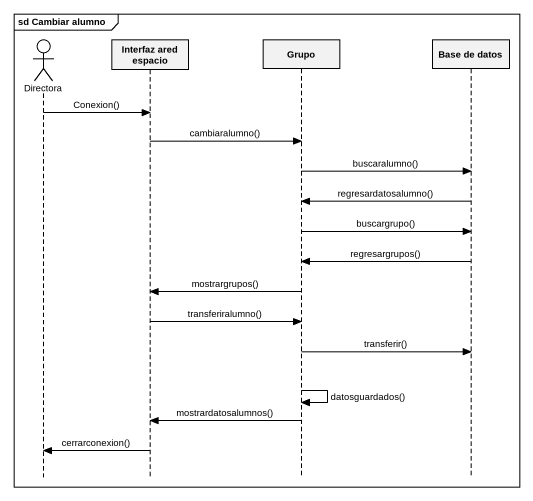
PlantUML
@startuml
mainframe sd Cambiar alumno
hide footbox
actor Directora
participant "Interfaz ared espacio" as Interfaz_ared_espacio
participant Grupo
participant "Base de datos" as Base_de_datos

Directora -> Interfaz_ared_espacio : Conexion()
Interfaz_ared_espacio -> Grupo : cambiaralumno()
Grupo -> Base_de_datos : buscaralumno()
Base_de_datos -> Grupo : regresardatosalumno()
Grupo -> Base_de_datos : buscargrupo()
Base_de_datos -> Grupo : regresargrupos()
Grupo -> Interfaz_ared_espacio : mostrargrupos()
Interfaz_ared_espacio -> Grupo : transferiralumno()
Grupo -> Base_de_datos : transferir()
Grupo -> Grupo : datosguardados()
Grupo -> Interfaz_ared_espacio : mostrardatosalumnos()
Interfaz_ared_espacio -> Directora : cerrarconexion()
@enduml
